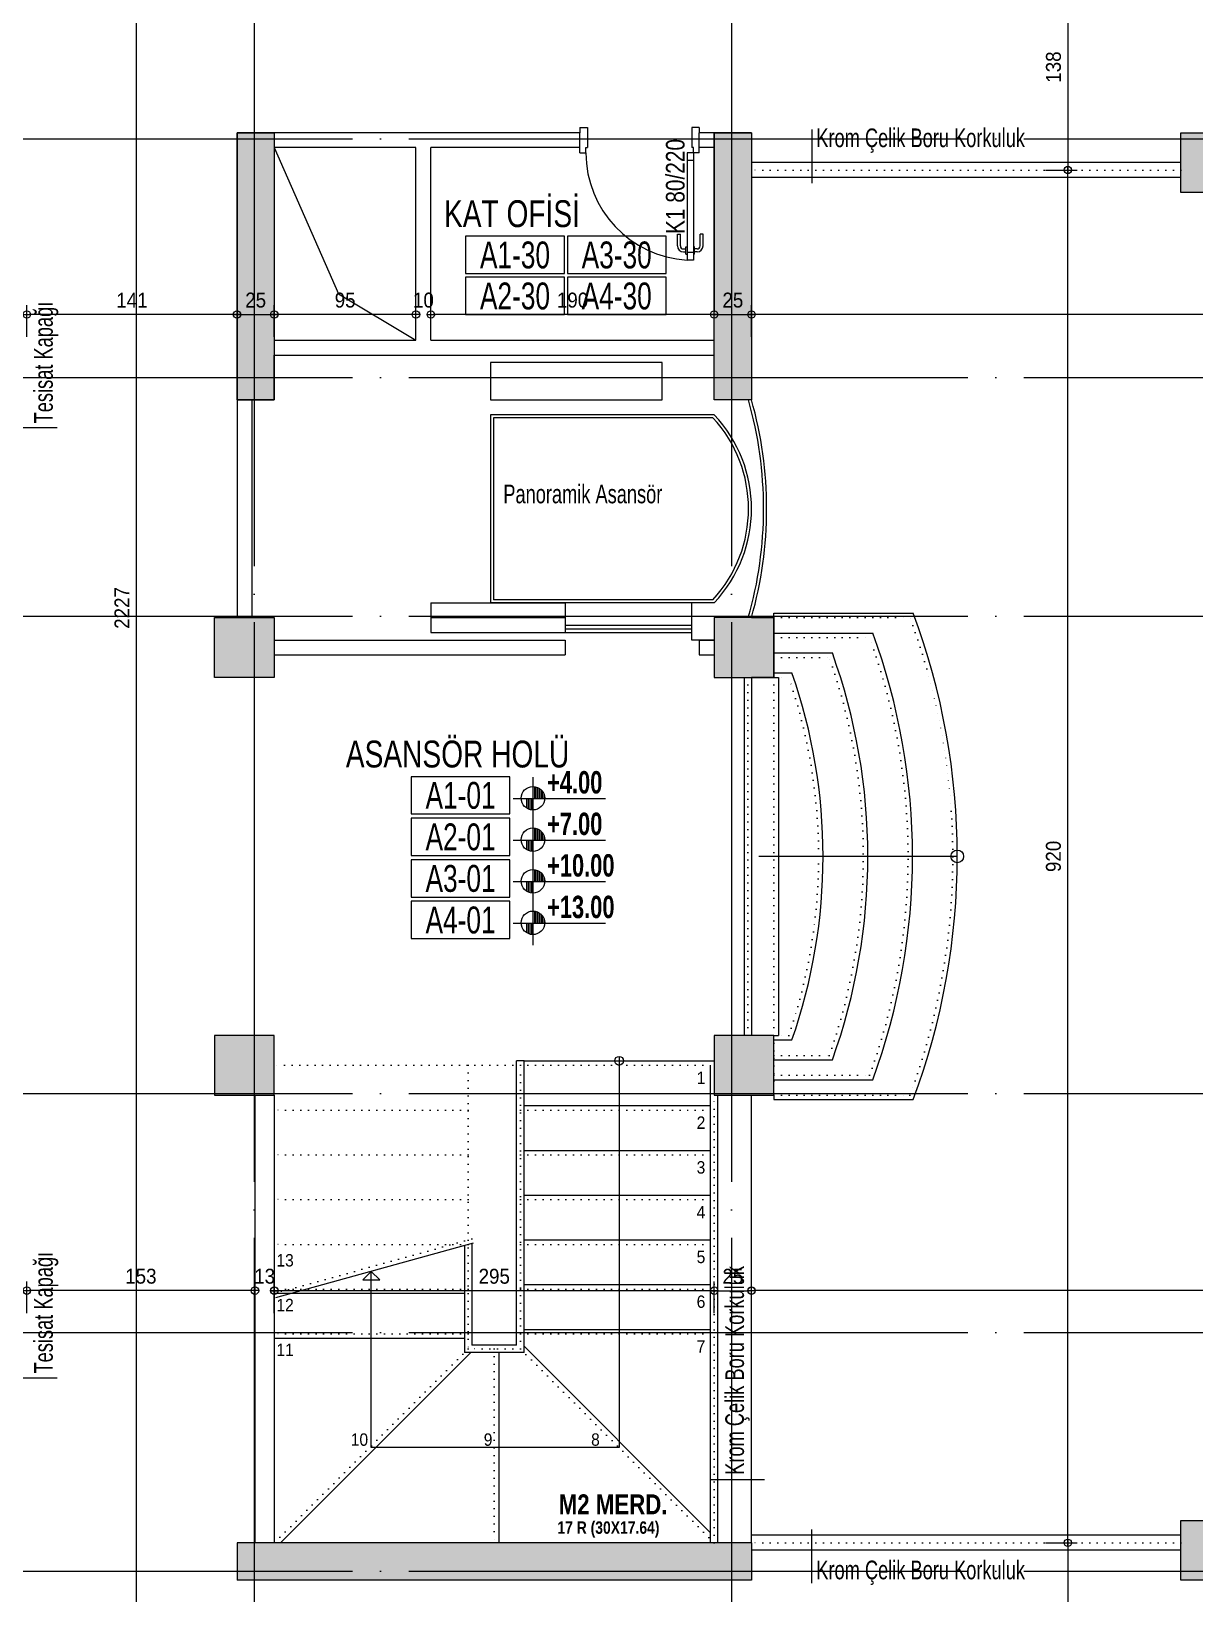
# Model space of a CAD drawing. Extents: x 460786 to 545292, y 30998 to 41694.
# Drawn here: x 469941 to 470721, y 39032 to 40080 of the extents above; entities that cross this region are included whole.
import ezdxf
from ezdxf.enums import TextEntityAlignment as Align

# ---------------------------------------------------------------- set-up
doc = ezdxf.new("R2010")
doc.units = 0
doc.header["$LTSCALE"] = 50
doc.header["$MEASUREMENT"] = 0
doc.header["$PDMODE"] = 35
doc.linetypes.add('DASHDOT', pattern=[5.5, 5, -0.25, 0, -0.25])
doc.linetypes.add('DASHED', pattern=[0.1, 0, -0.1])
doc.layers.get('0').update_dxf_attribs({"linetype": 'CONTINUOUS'})
doc.layers.get('Defpoints').update_dxf_attribs({"linetype": 'CONTINUOUS'})
for name, color, linetype in [('A-Aks Dikey', 12, 'DASHDOT'), ('A-Aks Yatay', 12, 'DASHDOT'), ('A-Betonarme', 6, 'CONTINUOUS'), ('A-Cam', 160, 'CONTINUOUS'), ('A-Dash', 9, 'DASHED'), ('A-Duvar', 7, 'CONTINUOUS'), ('A-Gör 2', 40, 'CONTINUOUS'), ('A-Gör 3', 25, 'CONTINUOUS'), ('A-Gör 4', 75, 'CONTINUOUS'), ('A-Kapı', 2, 'CONTINUOUS'), ('A-Kot', 3, 'CONTINUOUS'), ('A-mahal adi', 1, 'CONTINUOUS'), ('A-mahal no', 4, 'CONTINUOUS'), ('A-Merdiven', 11, 'CONTINUOUS'), ('A-Olcu  IC Yatay', 8, 'CONTINUOUS'), ('A-Olcu Ic Dikey', 8, 'CONTINUOUS'), ('A-Poz-Kapı', 4, 'CONTINUOUS'), ('A-Tarama 1', 9, 'CONTINUOUS'), ('A-Yazı 2', 205, 'CONTINUOUS'), ('A-Yazı Merdiven', 4, 'CONTINUOUS')]:
    doc.layers.add(name, color=color, linetype=linetype)
doc.styles.add('arial black', font='ariblk.ttf', dxfattribs={"width": 0.9, "height": 20})
doc.styles.add('blkan', font='arial.ttf', dxfattribs={"width": 0.9, "height": 12.5})
doc.styles.get("Standard").update_dxf_attribs({"font": 'arial.ttf', "width": 0.9})
doc.styles.add('YAZI', font='arialbd.ttf', dxfattribs={"width": 0.9, "height": 150})
doc.dimstyles.new('EXIT', dxfattribs={"dimscale": 50, "dimtxt": 0.23, "dimasz": 0.03, "dimexe": 0.125, "dimexo": 0.5, "dimgap": 0.09, "dimtad": 1, "dimzin": 1, "dimdsep": 46, "dimtxsty": 'Standard', "dimblk": 'TICK', "dimcen": 0.2, "dimadec": 0, "dimazin": 0, "dimtfac": 1, "dimtix": 1, "dimtofl": 0, "dimtmove": 2, "dimatfit": 3, "dimldrblk": 'TICK', "dimfxl": 1, "dimtolj": 1, "dimtzin": 1, "dimarcsym": 0})

# ---------------------------------------------------------------- blocks, each defined once
blk = doc.blocks.new('kapı L 80p 10')
at = {"ltscale": 20}
for p, q in [((4, 75.4), (8.2, 75.4)), ((4, 3.5), (4, 75.4)), ((8.2, 3.5), (8.2, 75.4)), ((-2.5, 65.9), (-2.5, 57.9)), ((-0.5, 65.9), (-0.5, 57.9)), ((1.5, 69.9), (3.2, 69.9)), ((1.5, 67.9), (3.2, 67.9)), ((3.2, 71.4), (4, 71.4)), ((3.2, 71.4), (3.2, 66.4)), ((3.2, 66.4), (4, 66.4)), ((3.2, 66.4), (4, 66.4)), ((4, 70.2), (8.2, 70.2)), ((9, 71.4), (8.2, 71.4)), ((9, 66.4), (8.2, 66.4)), ((9, 71.4), (9, 66.4)), ((10.7, 69.9), (9, 69.9)), ((10.7, 67.9), (9, 67.9)), ((12.7, 65.9), (12.7, 57.9)), ((14.7, 65.9), (14.7, 57.9)), ((-2.5, 57.9), (-0.5, 57.9)), ((14.7, 57.9), (12.7, 57.9)), ((0, 3.5), (4, 3.5)), ((0, 3.5), (0, 0)), ((4, 8.7), (8.2, 8.7)), ((4, 3.5), (8.2, 3.5)), ((4, 3.5), (4, 0)), ((80, 3.5), (76, 3.5)), ((76, 3.5), (76, 0)), ((80, 3.5), (80, 0)), ((0, -13.5), (0, -10)), ((4, 0), (5, 0)), ((5, -13.5), (5, 0)), ((75, -13.5), (75, 0)), ((76, 0), (75, 0)), ((80, -13.5), (80, -10)), ((0, -13.5), (5, -13.5)), ((80, -13.5), (75, -13.5))]:
    blk.add_line(p, q, dxfattribs=at)
blk.add_arc((4, 3.5), 72, 360, 86.6558)
for centre, radius, start, end in [((1.5, 65.9), 4, 90, 180), ((1.5, 65.9), 2, 90, 180), ((10.7, 65.9), 4, 0, 90), ((10.7, 65.9), 2, 0, 90)]:
    blk.add_arc(centre, radius, start, end, dxfattribs=at)
at = {"layer": 'A-Poz-Kapı', "width": 0.8}
blk.add_attdef('POZNO', (30.2, -10), '', height=12.5, rotation=90, dxfattribs=at)
blk = doc.blocks.new('mahal adı')
at = {"layer": 'A-mahal no'}
blk.add_lwpolyline([(-75.6, -73.4), (89.9, -73.4), (89.9, -10.9), (-75.6, -10.9)], close=True, dxfattribs=at)
at = {"layer": 'A-mahal adi', "width": 0.75}
for p in [(2.1, 88.8), (2.1, 27)]:
    blk.add_attdef('MAHALADI', text='', height=45, dxfattribs=at).set_placement(p, align=Align.MIDDLE_CENTER)
at = {"layer": 'A-mahal no', "width": 0.7}
blk.add_attdef('MAHALNO', text='', height=45, dxfattribs=at).set_placement((7.1, -42.1), align=Align.MIDDLE_CENTER)
blk = doc.blocks.new('kot-p200')
for p, q in [((11, 26), (11, -46.7)), ((13.6, 10.3), (13.6, -10.4)), ((16.2, 9.8), (16.2, -10.4)), ((18.9, 8.9), (18.9, -10.4)), ((21.5, 7.5), (21.5, -10.4)), ((24.1, 5.6), (24.1, -10.4)), ((26.7, 2.8), (26.7, -10.4)), ((132.5, -10.4), (-21.8, -10.4)), ((0.5, -10.4), (0.5, -25.8)), ((3.1, -10.4), (3.1, -27.2)), ((5.7, -10.4), (5.7, -28.1)), ((8.4, -10.4), (8.4, -28.7)), ((29.4, -1.8), (29.4, -10.4))]:
    blk.add_line(p, q)
blk.add_circle((11.1, -9.2), 19.7)
at = {"style": 'YAZI', "width": 0.7}
blk.add_attdef('KABAKOT', (34.7, -1.3), '', height=37.5, dxfattribs=at)
blk = doc.blocks.new('TICK', base_point=(53.7, 38.06))
blk.add_line((55.37, 38.06), (52.04, 38.06))
blk.add_circle((53.7, 38.06), 1.67)
blk = doc.blocks.new('*D755')
at = {"layer": 'A-Olcu Ic Dikey', "color": 0, "lineweight": -2, "transparency": 16777216}
for p, q in [((469995.9, 40806.5), (470017.2, 40806.5)), ((470010.9, 40805), (470010.9, 38581)), ((469995.9, 38579.5), (470017.2, 38579.5))]:
    blk.add_line(p, q, dxfattribs=at)
at = {"layer": 'Defpoints', "color": 0, "transparency": 16777216}
for p in [(469970.9, 40806.5), (469970.9, 38579.5), (470010.9, 38579.5)]:
    blk.add_point(p, dxfattribs=at)
at = {"layer": 'A-Olcu Ic Dikey', "color": 0, "lineweight": -2, "transparency": 16777216, "xscale": 1.5, "yscale": 1.5, "zscale": 1.5}
for p, rotation in [((470010.9, 40806.5), 90), ((470010.9, 38579.5), 270)]:
    blk.add_blockref('TICK', p, dxfattribs=dict(at, rotation=rotation))
at = {"layer": 'A-Olcu Ic Dikey', "color": 0, "transparency": 16777216, "insert": (470001.4, 39693), "char_height": 10, "attachment_point": 5, "rotation": 90}
blk.add_mtext('\\A1;2227', dxfattribs=at)
blk = doc.blocks.new('*D764')
at = {"layer": 'A-Olcu Ic Dikey', "color": 0, "lineweight": -2, "transparency": 16777216}
for p, q in [((470620.7, 39066.5), (470641.9, 39066.5)), ((470635.7, 39065), (470635.7, 38930)), ((470620.7, 38928.5), (470641.9, 38928.5))]:
    blk.add_line(p, q, dxfattribs=at)
at = {"layer": 'Defpoints', "color": 0, "transparency": 16777216}
for p in [(470595.7, 39066.5), (470595.7, 38928.5), (470635.7, 38928.5)]:
    blk.add_point(p, dxfattribs=at)
at = {"layer": 'A-Olcu Ic Dikey', "color": 0, "lineweight": -2, "transparency": 16777216, "xscale": 1.5, "yscale": 1.5, "zscale": 1.5}
for p, rotation in [((470635.7, 39066.5), 90), ((470635.7, 38928.5), 270)]:
    blk.add_blockref('TICK', p, dxfattribs=dict(at, rotation=rotation))
at = {"layer": 'A-Olcu Ic Dikey', "color": 0, "transparency": 16777216, "insert": (470626.1, 38997.5), "char_height": 10, "attachment_point": 5, "rotation": 90}
blk.add_mtext('\\A1;138', dxfattribs=at)
blk = doc.blocks.new('*D765')
at = {"layer": 'A-Olcu Ic Dikey', "color": 0, "lineweight": -2, "transparency": 16777216}
for p, q in [((470620.67395, 39986.50245), (470641.92395, 39986.50245)), ((470635.67395, 39068.00245), (470635.67395, 39985.00245)), ((470620.67395, 39066.50245), (470641.92395, 39066.50245))]:
    blk.add_line(p, q, dxfattribs=at)
at = {"layer": 'Defpoints', "color": 0, "transparency": 16777216}
for p in [(470595.67395, 39986.50245), (470635.67395, 39986.50245), (470595.67395, 39066.50245)]:
    blk.add_point(p, dxfattribs=at)
at = {"layer": 'A-Olcu Ic Dikey', "color": 0, "lineweight": -2, "transparency": 16777216, "xscale": 1.5, "yscale": 1.5, "zscale": 1.5}
for p, rotation in [((470635.67395, 39986.50245), 90), ((470635.67395, 39066.50245), 270)]:
    blk.add_blockref('TICK', p, dxfattribs=dict(at, rotation=rotation))
at = {"layer": 'A-Olcu Ic Dikey', "color": 0, "transparency": 16777216, "insert": (470626.06822, 39526.50245), "char_height": 10, "attachment_point": 5, "rotation": 90}
blk.add_mtext('\\A1;920', dxfattribs=at)
blk = doc.blocks.new('*D766')
at = {"layer": 'A-Olcu Ic Dikey', "color": 0, "lineweight": -2, "transparency": 16777216}
for p, q in [((470620.7, 40124.5), (470641.9, 40124.5)), ((470635.7, 40123), (470635.7, 39988)), ((470620.7, 39986.5), (470641.9, 39986.5))]:
    blk.add_line(p, q, dxfattribs=at)
at = {"layer": 'Defpoints', "color": 0, "transparency": 16777216}
for p in [(470595.7, 40124.5), (470595.7, 39986.5), (470635.7, 39986.5)]:
    blk.add_point(p, dxfattribs=at)
at = {"layer": 'A-Olcu Ic Dikey', "color": 0, "lineweight": -2, "transparency": 16777216, "xscale": 1.5, "yscale": 1.5, "zscale": 1.5}
for p, rotation in [((470635.7, 40124.5), 90), ((470635.7, 39986.5), 270)]:
    blk.add_blockref('TICK', p, dxfattribs=dict(at, rotation=rotation))
at = {"layer": 'A-Olcu Ic Dikey', "color": 0, "transparency": 16777216, "insert": (470626.1, 40055.5), "char_height": 10, "attachment_point": 5, "rotation": 90}
blk.add_mtext('\\A1;138', dxfattribs=at)
blk = doc.blocks.new('*D799')
at = {"layer": 'A-Olcu  IC Yatay', "color": 0, "lineweight": -2, "transparency": 16777216}
for p, q in [((470423.6, 39220.5), (470423.6, 39241.7)), ((471358.6, 39220.5), (471358.6, 39241.7)), ((471357.1, 39235.5), (470425.1, 39235.5))]:
    blk.add_line(p, q, dxfattribs=at)
at = {"layer": 'Defpoints', "color": 0, "transparency": 16777216}
for p in [(470423.6, 39235.5), (470423.6, 39195.5), (471358.6, 39195.5)]:
    blk.add_point(p, dxfattribs=at)
at = {"layer": 'A-Olcu  IC Yatay', "color": 0, "lineweight": -2, "transparency": 16777216, "xscale": 1.5, "yscale": 1.5, "zscale": 1.5}
for p, rotation in [((470423.6, 39235.5), 180.0000000000335), ((471358.6, 39235.5), 3.341327214911871e-11)]:
    blk.add_blockref('TICK', p, dxfattribs=dict(at, rotation=rotation))
at = {"layer": 'A-Olcu  IC Yatay', "color": 0, "transparency": 16777216, "insert": (470891.1, 39245.1), "char_height": 10, "attachment_point": 5}
blk.add_mtext('\\A1;935', dxfattribs=at)
blk = doc.blocks.new('*D801')
at = {"layer": 'A-Olcu  IC Yatay', "color": 0, "lineweight": -2, "transparency": 16777216}
for p, q in [((470398.5746, 39220.4521), (470398.5746, 39241.7021)), ((470423.5746, 39220.4521), (470423.5746, 39241.7021)), ((470400.0746, 39235.4521), (470422.0746, 39235.4521))]:
    blk.add_line(p, q, dxfattribs=at)
at = {"layer": 'Defpoints', "color": 0, "transparency": 16777216}
for p in [(470423.5746, 39235.4521), (470398.5746, 39195.4521), (470423.5746, 39195.4521)]:
    blk.add_point(p, dxfattribs=at)
at = {"layer": 'A-Olcu  IC Yatay', "color": 0, "lineweight": -2, "transparency": 16777216, "xscale": 1.5, "yscale": 1.5, "zscale": 1.5, "rotation": 180}
blk.add_blockref('TICK', (470398.5746, 39235.4521), dxfattribs=at)
at = {"layer": 'A-Olcu  IC Yatay', "color": 0, "lineweight": -2, "transparency": 16777216, "xscale": 1.5, "yscale": 1.5, "zscale": 1.5}
blk.add_blockref('TICK', (470423.5746, 39235.4521), dxfattribs=at)
at = {"layer": 'A-Olcu  IC Yatay', "color": 0, "transparency": 16777216, "insert": (470411.0746, 39245.05783), "char_height": 10, "attachment_point": 5}
blk.add_mtext('\\A1;25', dxfattribs=at)
blk = doc.blocks.new('*D802')
at = {"layer": 'A-Olcu  IC Yatay', "color": 0, "lineweight": -2, "transparency": 16777216}
for p, q in [((470103.5746, 39220.4521), (470103.5746, 39241.7021)), ((470398.5746, 39220.4521), (470398.5746, 39241.7021)), ((470397.0746, 39235.4521), (470105.0746, 39235.4521))]:
    blk.add_line(p, q, dxfattribs=at)
at = {"layer": 'Defpoints', "color": 0, "transparency": 16777216}
for p in [(470103.5746, 39235.4521), (470103.5746, 39195.4521), (470398.5746, 39195.4521)]:
    blk.add_point(p, dxfattribs=at)
at = {"layer": 'A-Olcu  IC Yatay', "color": 0, "lineweight": -2, "transparency": 16777216, "xscale": 1.5, "yscale": 1.5, "zscale": 1.5}
for p, rotation in [((470103.5746, 39235.4521), 180.0000000000523), ((470398.5746, 39235.4521), 5.227818178354937e-11)]:
    blk.add_blockref('TICK', p, dxfattribs=dict(at, rotation=rotation))
at = {"layer": 'A-Olcu  IC Yatay', "color": 0, "transparency": 16777216, "insert": (470251.0746, 39245.05783), "char_height": 10, "attachment_point": 5}
blk.add_mtext('\\A1;295', dxfattribs=at)
blk = doc.blocks.new('*D803')
at = {"layer": 'A-Olcu  IC Yatay', "color": 0, "lineweight": -2, "transparency": 16777216}
for p, q in [((470090.6, 39220.5), (470090.6, 39241.7)), ((470103.6, 39220.5), (470103.6, 39241.7)), ((470089.1, 39235.5), (470087.6, 39235.5)), ((470105.1, 39235.5), (470106.6, 39235.5))]:
    blk.add_line(p, q, dxfattribs=at)
at = {"layer": 'Defpoints', "color": 0, "transparency": 16777216}
for p in [(470103.6, 39235.5), (470090.6, 39195.5), (470103.6, 39195.5)]:
    blk.add_point(p, dxfattribs=at)
at = {"layer": 'A-Olcu  IC Yatay', "color": 0, "lineweight": -2, "transparency": 16777216, "xscale": 1.5, "yscale": 1.5, "zscale": 1.5}
blk.add_blockref('TICK', (470090.6, 39235.5), dxfattribs=at)
at = {"layer": 'A-Olcu  IC Yatay', "color": 0, "lineweight": -2, "transparency": 16777216, "xscale": 1.5, "yscale": 1.5, "zscale": 1.5, "rotation": 180}
blk.add_blockref('TICK', (470103.6, 39235.5), dxfattribs=at)
at = {"layer": 'A-Olcu  IC Yatay', "color": 0, "transparency": 16777216, "insert": (470097.1, 39245.1), "char_height": 10, "attachment_point": 5}
blk.add_mtext('\\A1;13', dxfattribs=at)
blk = doc.blocks.new('*D773')
at = {"layer": 'A-Olcu  IC Yatay', "color": 0, "lineweight": -2, "transparency": 16777216}
for p, q in [((469937.6, 39220.5), (469937.6, 39241.7)), ((470090.6, 39220.5), (470090.6, 39241.7)), ((470089.1, 39235.5), (469939.1, 39235.5))]:
    blk.add_line(p, q, dxfattribs=at)
at = {"layer": 'Defpoints', "color": 0, "transparency": 16777216}
for p in [(469937.6, 39235.5), (469937.6, 39195.5), (470090.6, 39195.5)]:
    blk.add_point(p, dxfattribs=at)
at = {"layer": 'A-Olcu  IC Yatay', "color": 0, "lineweight": -2, "transparency": 16777216, "xscale": 1.5, "yscale": 1.5, "zscale": 1.5}
for p, rotation in [((469937.6, 39235.5), 180.0000000000327), ((470090.6, 39235.5), 3.269384762916161e-11)]:
    blk.add_blockref('TICK', p, dxfattribs=dict(at, rotation=rotation))
at = {"layer": 'A-Olcu  IC Yatay', "color": 0, "transparency": 16777216, "insert": (470014.1, 39245.1), "char_height": 10, "attachment_point": 5}
blk.add_mtext('\\A1;153', dxfattribs=at)
blk = doc.blocks.new('*D783')
at = {"layer": 'A-Olcu  IC Yatay', "color": 0, "lineweight": -2, "transparency": 16777216}
for p, q in [((470423.6, 39874.7), (470423.6, 39895.9)), ((471357.1, 39889.7), (470425.1, 39889.7)), ((471358.6, 39874.7), (471358.6, 39895.9))]:
    blk.add_line(p, q, dxfattribs=at)
at = {"layer": 'Defpoints', "color": 0, "transparency": 16777216}
for p in [(470423.6, 39889.7), (470423.6, 39849.7), (471358.6, 39849.7)]:
    blk.add_point(p, dxfattribs=at)
at = {"layer": 'A-Olcu  IC Yatay', "color": 0, "lineweight": -2, "transparency": 16777216, "xscale": 1.5, "yscale": 1.5, "zscale": 1.5}
for p, rotation in [((470423.6, 39889.7), 180.0000000000335), ((471358.6, 39889.7), 3.341327214911871e-11)]:
    blk.add_blockref('TICK', p, dxfattribs=dict(at, rotation=rotation))
at = {"layer": 'A-Olcu  IC Yatay', "color": 0, "transparency": 16777216, "insert": (470891.1, 39899.3), "char_height": 10, "attachment_point": 5}
blk.add_mtext('\\A1;935', dxfattribs=at)
blk = doc.blocks.new('*D785')
at = {"layer": 'A-Olcu  IC Yatay', "color": 0, "lineweight": -2, "transparency": 16777216}
for p, q in [((470398.5746, 39874.66205), (470398.5746, 39895.91205)), ((470400.0746, 39889.66205), (470422.0746, 39889.66205)), ((470423.5746, 39874.66205), (470423.5746, 39895.91205))]:
    blk.add_line(p, q, dxfattribs=at)
at = {"layer": 'Defpoints', "color": 0, "transparency": 16777216}
for p in [(470423.5746, 39889.66205), (470398.5746, 39849.66205), (470423.5746, 39849.66205)]:
    blk.add_point(p, dxfattribs=at)
at = {"layer": 'A-Olcu  IC Yatay', "color": 0, "lineweight": -2, "transparency": 16777216, "xscale": 1.5, "yscale": 1.5, "zscale": 1.5, "rotation": 180}
blk.add_blockref('TICK', (470398.5746, 39889.66205), dxfattribs=at)
at = {"layer": 'A-Olcu  IC Yatay', "color": 0, "lineweight": -2, "transparency": 16777216, "xscale": 1.5, "yscale": 1.5, "zscale": 1.5}
blk.add_blockref('TICK', (470423.5746, 39889.66205), dxfattribs=at)
at = {"layer": 'A-Olcu  IC Yatay', "color": 0, "transparency": 16777216, "insert": (470411.0746, 39899.26778), "char_height": 10, "attachment_point": 5}
blk.add_mtext('\\A1;25', dxfattribs=at)
blk = doc.blocks.new('*D786')
at = {"layer": 'A-Olcu  IC Yatay', "color": 0, "lineweight": -2, "transparency": 16777216}
for p, q in [((470103.5746, 39874.66205), (470103.5746, 39895.91205)), ((470197.0746, 39889.66205), (470105.0746, 39889.66205)), ((470198.5746, 39874.66205), (470198.5746, 39895.91205))]:
    blk.add_line(p, q, dxfattribs=at)
at = {"layer": 'Defpoints', "color": 0, "transparency": 16777216}
for p in [(470103.5746, 39889.66205), (470103.5746, 39849.66205), (470198.5746, 39849.66205)]:
    blk.add_point(p, dxfattribs=at)
at = {"layer": 'A-Olcu  IC Yatay', "color": 0, "lineweight": -2, "transparency": 16777216, "xscale": 1.5, "yscale": 1.5, "zscale": 1.5}
for p, rotation in [((470103.5746, 39889.66205), 180.0000000000527), ((470198.5746, 39889.66205), 5.259792601464142e-11)]:
    blk.add_blockref('TICK', p, dxfattribs=dict(at, rotation=rotation))
at = {"layer": 'A-Olcu  IC Yatay', "color": 0, "transparency": 16777216, "insert": (470151.0746, 39899.26778), "char_height": 10, "attachment_point": 5}
blk.add_mtext('\\A1;95', dxfattribs=at)
blk = doc.blocks.new('*D787')
at = {"layer": 'A-Olcu  IC Yatay', "color": 0, "lineweight": -2, "transparency": 16777216}
for p, q in [((470078.5746, 39874.66205), (470078.5746, 39895.91205)), ((470080.0746, 39889.66205), (470102.0746, 39889.66205)), ((470103.5746, 39874.66205), (470103.5746, 39895.91205))]:
    blk.add_line(p, q, dxfattribs=at)
at = {"layer": 'Defpoints', "color": 0, "transparency": 16777216}
for p in [(470103.5746, 39889.66205), (470078.5746, 39849.66205), (470103.5746, 39849.66205)]:
    blk.add_point(p, dxfattribs=at)
at = {"layer": 'A-Olcu  IC Yatay', "color": 0, "lineweight": -2, "transparency": 16777216, "xscale": 1.5, "yscale": 1.5, "zscale": 1.5, "rotation": 180}
blk.add_blockref('TICK', (470078.5746, 39889.66205), dxfattribs=at)
at = {"layer": 'A-Olcu  IC Yatay', "color": 0, "lineweight": -2, "transparency": 16777216, "xscale": 1.5, "yscale": 1.5, "zscale": 1.5}
blk.add_blockref('TICK', (470103.5746, 39889.66205), dxfattribs=at)
at = {"layer": 'A-Olcu  IC Yatay', "color": 0, "transparency": 16777216, "insert": (470091.0746, 39899.26778), "char_height": 10, "attachment_point": 5}
blk.add_mtext('\\A1;25', dxfattribs=at)
blk = doc.blocks.new('*D788')
at = {"layer": 'A-Olcu  IC Yatay', "color": 0, "lineweight": -2, "transparency": 16777216}
for p, q in [((469937.6, 39874.7), (469937.6, 39895.9)), ((470077.1, 39889.7), (469939.1, 39889.7)), ((470078.6, 39874.7), (470078.6, 39895.9))]:
    blk.add_line(p, q, dxfattribs=at)
at = {"layer": 'Defpoints', "color": 0, "transparency": 16777216}
for p in [(469937.6, 39889.7), (469937.6, 39849.7), (470078.6, 39849.7)]:
    blk.add_point(p, dxfattribs=at)
at = {"layer": 'A-Olcu  IC Yatay', "color": 0, "lineweight": -2, "transparency": 16777216, "xscale": 1.5, "yscale": 1.5, "zscale": 1.5}
for p, rotation in [((469937.6, 39889.7), 180.0000000000354), ((470078.6, 39889.7), 3.5491609651217e-11)]:
    blk.add_blockref('TICK', p, dxfattribs=dict(at, rotation=rotation))
at = {"layer": 'A-Olcu  IC Yatay', "color": 0, "transparency": 16777216, "insert": (470008.1, 39899.2), "char_height": 10, "attachment_point": 5}
blk.add_mtext('\\A1;141', dxfattribs=at)
blk = doc.blocks.new('*D780')
at = {"layer": 'A-Olcu  IC Yatay', "color": 0, "lineweight": -2, "transparency": 16777216}
for p, q in [((470197.0746, 39889.66205), (470195.5746, 39889.66205)), ((470198.5746, 39874.66205), (470198.5746, 39895.91205)), ((470208.5746, 39874.66205), (470208.5746, 39895.91205)), ((470210.0746, 39889.66205), (470211.5746, 39889.66205))]:
    blk.add_line(p, q, dxfattribs=at)
at = {"layer": 'Defpoints', "color": 0, "transparency": 16777216}
for p in [(470208.5746, 39889.66205), (470198.5746, 39849.66205), (470208.5746, 39849.66205)]:
    blk.add_point(p, dxfattribs=at)
at = {"layer": 'A-Olcu  IC Yatay', "color": 0, "lineweight": -2, "transparency": 16777216, "xscale": 1.5, "yscale": 1.5, "zscale": 1.5}
blk.add_blockref('TICK', (470198.5746, 39889.66205), dxfattribs=at)
at = {"layer": 'A-Olcu  IC Yatay', "color": 0, "lineweight": -2, "transparency": 16777216, "xscale": 1.5, "yscale": 1.5, "zscale": 1.5, "rotation": 180}
blk.add_blockref('TICK', (470208.5746, 39889.66205), dxfattribs=at)
at = {"layer": 'A-Olcu  IC Yatay', "color": 0, "transparency": 16777216, "insert": (470203.5746, 39899.26778), "char_height": 10, "attachment_point": 5}
blk.add_mtext('\\A1;10', dxfattribs=at)
blk = doc.blocks.new('*D781')
at = {"layer": 'A-Olcu  IC Yatay', "color": 0, "lineweight": -2, "transparency": 16777216}
for p, q in [((470208.5746, 39874.66205), (470208.5746, 39895.91205)), ((470397.0746, 39889.66205), (470210.0746, 39889.66205)), ((470398.5746, 39874.66205), (470398.5746, 39895.91205))]:
    blk.add_line(p, q, dxfattribs=at)
at = {"layer": 'Defpoints', "color": 0, "transparency": 16777216}
for p in [(470208.5746, 39889.66205), (470208.5746, 39849.66205), (470398.5746, 39849.66205)]:
    blk.add_point(p, dxfattribs=at)
at = {"layer": 'A-Olcu  IC Yatay', "color": 0, "lineweight": -2, "transparency": 16777216, "xscale": 1.5, "yscale": 1.5, "zscale": 1.5}
for p, rotation in [((470208.5746, 39889.66205), 180.0000000000417), ((470398.5746, 39889.66205), 4.164668609973888e-11)]:
    blk.add_blockref('TICK', p, dxfattribs=dict(at, rotation=rotation))
at = {"layer": 'A-Olcu  IC Yatay', "color": 0, "transparency": 16777216, "insert": (470303.5746, 39899.26778), "char_height": 10, "attachment_point": 5}
blk.add_mtext('\\A1;190', dxfattribs=at)

msp = doc.modelspace()

# ---------------------------------------------------------------- hatches: boundary and pattern name
at = {"layer": 'A-Tarama 1'}
h = msp.add_hatch(dxfattribs=at)
h.set_pattern_fill('ANSI33', color=256, scale=30, angle=180, style=0)
h.set_pattern_definition([(225, (3956.983, -2e-09), (5.30330086, -5.30330086), []), (225, (3951.68, -2e-09), (5.30330086, -5.30330086), [3.75, -1.875])])
h.paths.add_polyline_path([(469255.57, 40179.5), (469180.57, 40179.5), (469180.57, 40154.5), (469255.57, 40154.5)])
h.paths.add_polyline_path([(469205.57, 40474.5), (469330.57, 40474.5), (469330.57, 40499.5), (469180.57, 40499.5), (469180.57, 40392.5), (469205.57, 40392.5)])
h.paths.add_polyline_path([(469690.57, 40499.5), (469593.57, 40499.5), (469593.57, 40474.5), (469690.57, 40474.5)])
h.paths.add_polyline_path([(469945.57, 40499.5), (469920.57, 40499.5), (469920.57, 40371.5), (469945.57, 40371.5)])
h.paths.add_polyline_path([(469690.57, 39860), (469593.57, 39860), (469593.57, 39835), (469690.57, 39835)])
h.paths.add_polyline_path([(469330.57, 39860), (469230.57, 39860), (469230.57, 39835), (469330.57, 39835)])
h.paths.add_polyline_path([(469330.57, 39220), (469230.57, 39220), (469230.57, 39195), (469330.57, 39195)])
h.paths.add_polyline_path([(469690.57, 39220), (469593.57, 39220), (469593.57, 39195), (469690.57, 39195)])
h.paths.add_polyline_path([(469255.57, 38899.5), (469180.57, 38899.5), (469180.57, 38874.5), (469205.57, 38874.5), (469255.57, 38874.5)])
h.paths.add_polyline_path([(469330.57, 38579.5), (469205.57, 38579.5), (469205.57, 38654.5), (469180.57, 38654.5), (469180.57, 38554.5), (469330.57, 38554.5)])
h.paths.add_polyline_path([(469783.57, 38579.5), (469593.57, 38579.5), (469593.57, 38554.5), (469783.57, 38554.5)])
h.paths.add_polyline_path([(470103.57, 38099.5), (469758.57, 38099.5), (469758.57, 38074.5), (470103.57, 38074.5)])
h.paths.add_polyline_path([(469783.57, 38322.5), (469758.57, 38322.5), (469758.57, 38222.5), (469783.57, 38222.5)])
h.paths.add_polyline_path([(470185.57, 38247.5), (470103.57, 38247.5), (470103.57, 38322.5), (470078.57, 38322.5), (470078.57, 38222.5), (470185.57, 38222.5)])
h.paths.add_polyline_path([(470103.57, 38682.5), (470078.57, 38682.5), (470078.57, 38554.5), (470103.57, 38554.5)])
h.paths.add_polyline_path([(470430.57, 38114.5), (470390.57, 38114.5), (470390.57, 38074.5), (470430.57, 38074.5)])
h.paths.add_polyline_path([(470750.57, 38114.5), (470710.57, 38114.5), (470710.57, 38074.5), (470750.57, 38074.5)])
h.paths.add_polyline_path([(470742.57, 38322.5), (470717.57, 38322.5), (470717.57, 38222.5), (470742.57, 38222.5)])
h.paths.add_polyline_path([(470742.57, 38682.5), (470717.57, 38682.5), (470717.57, 38554.5), (470742.57, 38554.5)])
h.paths.add_polyline_path([(471383.57, 38682.5), (471358.57, 38682.5), (471358.57, 38554.5), (471383.57, 38554.5)])
h.paths.add_polyline_path([(471383.57, 38322.5), (471358.57, 38322.5), (471358.57, 38222.5), (471383.57, 38222.5)])
h.paths.add_polyline_path([(471383.57, 38114.5), (471350.57, 38114.5), (471350.57, 38074.5), (471383.57, 38074.5)])
h.paths.add_polyline_path([(471070.57, 38114.5), (471030.57, 38114.5), (471030.57, 38074.5), (471070.57, 38074.5)])
h.paths.add_polyline_path([(471426.57, 38746.5), (471393.57, 38746.5), (471393.57, 38706.5), (471426.57, 38706.5)])
h.paths.add_polyline_path([(471426.57, 39066.5), (471393.57, 39066.5), (471393.57, 39026.5), (471426.57, 39026.5)])
h.paths.add_polyline_path([(471383.57, 39066.5), (471358.57, 39066.5), (471193.57, 39066.5), (471193.57, 39041.5), (471343.57, 39041.5), (471343.57, 39026.5), (471383.57, 39026.5)])
h.paths.add_polyline_path([(470423.57, 39066.5), (470078.57, 39066.5), (470078.57, 39041.5), (470423.57, 39041.5)])
h.paths.add_polyline_path([(470751.57, 39081.5), (470711.57, 39081.5), (470711.57, 39041.5), (470751.57, 39041.5)])
h.paths.add_polyline_path([(470438.57, 39406.5), (470398.57, 39406.5), (470398.57, 39366.5), (470438.57, 39366.5)])
h.paths.add_polyline_path([(470103.57, 39406.5), (470063.57, 39406.5), (470063.57, 39366.5), (470103.57, 39366.5)])
h.paths.add_polyline_path([(470103.57, 39686.5), (470063.57, 39686.5), (470063.57, 39646.5), (470103.57, 39646.5)])
h.paths.add_polyline_path([(470103.57, 39862.5), (470103.57, 40011.5), (470078.57, 40011.5), (470078.57, 39832.5), (470103.57, 39832.5)])
h.paths.add_polyline_path([(470423.57, 40011.5), (470398.57, 40011.5), (470398.57, 39832.5), (470423.57, 39832.5)])
h.paths.add_polyline_path([(470438.57, 39686.5), (470398.57, 39686.5), (470398.57, 39646.5), (470438.57, 39646.5)])
h.paths.add_polyline_path([(470751.57, 40011.5), (470711.57, 40011.5), (470711.57, 39971.5), (470751.57, 39971.5)])
h.paths.add_polyline_path([(471383.57, 40026.5), (471343.57, 40026.5), (471343.57, 40011.5), (471193.57, 40011.5), (471193.57, 39986.5), (471383.57, 39986.5)])
h.paths.add_polyline_path([(471426.57, 40026.5), (471393.57, 40026.5), (471393.57, 39986.5), (471426.57, 39986.5)])
h.paths.add_polyline_path([(471383.57, 40507.5), (471358.57, 40507.5), (471358.57, 40371.5), (471383.57, 40371.5)])
h.paths.add_polyline_path([(471383.57, 40831.5), (471275.57, 40831.5), (471275.57, 40806.5), (471358.57, 40806.5), (471358.57, 40727.5), (471383.57, 40727.5)])
h.paths.add_polyline_path([(471383.57, 40978.5), (471351.57, 40978.5), (471351.57, 40938.5), (471383.57, 40938.5)])
h.paths.add_polyline_path([(471425.57, 40978.5), (471393.57, 40978.5), (471393.57, 40938.5), (471425.57, 40938.5)])
h.paths.add_polyline_path([(471071.57, 40978.5), (471031.57, 40978.5), (471031.57, 40938.5), (471071.57, 40938.5)])
h.paths.add_polyline_path([(470751.57, 40978.5), (470711.57, 40978.5), (470711.57, 40938.5), (470751.57, 40938.5)])
h.paths.add_polyline_path([(470743.57, 40831.5), (470718.57, 40831.5), (470718.57, 40727.5), (470743.57, 40727.5)])
h.paths.add_polyline_path([(470743.57, 40495.5), (470718.57, 40495.5), (470718.57, 40384.5), (470718.57, 40371.5), (470743.57, 40371.5)])
h.paths.add_polyline_path([(470103.57, 40507.5), (470078.57, 40507.5), (470078.57, 40371.5), (470103.57, 40371.5)])
h.paths.add_polyline_path([(470186.57, 40831.5), (470078.57, 40831.5), (470078.57, 40727.5), (470103.57, 40727.5), (470103.57, 40806.5), (470186.57, 40806.5)])
h.paths.add_polyline_path([(470111.57, 40978.5), (470078.57, 40978.5), (470078.57, 40938.5), (470111.57, 40938.5)])
h.paths.add_polyline_path([(470431.57, 40978.5), (470391.57, 40978.5), (470391.57, 40938.5), (470431.57, 40938.5)])

# ---------------------------------------------------------------- linework, layer by layer
at = {"layer": 'A-Aks Dikey', "ltscale": 1.5}
for p, q in [((470090.07, 41333.83), (470090.07, 37667.36)), ((470410.07, 41333.83), (470410.07, 37667.36))]:
    msp.add_line(p, q, dxfattribs=at)
at = {"layer": 'A-Aks Yatay', "ltscale": 1.5}
for p, q in [((468955.88, 40007.5), (471794.29, 40007.5)), ((468955.88, 39847.5), (471794.29, 39847.5)), ((468955.88, 39687.5), (471794.29, 39687.5)), ((468955.88, 39367.5), (471794.29, 39367.5)), ((468955.88, 39207.5), (471794.29, 39207.5)), ((468955.88, 39047.5), (471794.29, 39047.5))]:
    msp.add_line(p, q, dxfattribs=at)
at = {"layer": 'A-Betonarme'}
for p, q in [((470078.57, 40011.5), (470078.57, 39832.5)), ((470103.57, 40011.5), (470078.57, 40011.5)), ((470078.57, 40007.5), (470078.57, 39832.5)), ((470103.57, 40011.5), (470103.57, 39891.5)), ((470398.57, 40011.5), (470398.57, 39891.5)), ((470423.57, 40011.5), (470398.57, 40011.5)), ((470103.57, 39866.5), (470103.57, 39832.5)), ((470103.57, 39832.5), (470103.57, 39862.5)), ((470078.57, 39832.5), (470103.57, 39832.5)), ((470063.57, 39646.5), (470063.57, 39686.5)), ((470063.57, 39686.5), (470078.57, 39686.5)), ((470103.57, 39686.5), (470103.57, 39671.5)), ((470423.57, 39686.5), (470438.57, 39686.5)), ((470438.57, 39686.5), (470438.57, 39646.5)), ((470438.57, 39646.5), (470423.57, 39646.5)), ((470423.57, 39066.5), (470078.57, 39066.5)), ((470078.57, 39066.5), (470078.57, 39041.5)), ((470423.57, 39066.5), (470423.57, 39041.5)), ((470423.57, 39041.5), (470078.57, 39041.5))]:
    msp.add_line(p, q, dxfattribs=at)
for points in [[(470078.57, 40011.5), (470103.57, 40011.5), (470103.57, 39832.5), (470078.57, 39832.5)], [(470398.57, 40011.5), (470423.57, 40011.5), (470423.57, 39832.5), (470398.57, 39832.5)], [(470711.57, 40011.5), (470751.57, 40011.5), (470751.57, 39971.5), (470711.57, 39971.5)], [(470103.57, 39646.5), (470063.57, 39646.5), (470063.57, 39686.5), (470103.57, 39686.5)], [(470438.57, 39686.5), (470398.57, 39686.5), (470398.57, 39646.5), (470438.57, 39646.5)], [(470103.57, 39406.5), (470063.57, 39406.5), (470063.57, 39366.5), (470103.57, 39366.5)], [(470438.57, 39406.5), (470398.57, 39406.5), (470398.57, 39366.5), (470438.57, 39366.5)], [(470711.57, 39081.5), (470751.57, 39081.5), (470751.57, 39041.5), (470711.57, 39041.5)]]:
    msp.add_lwpolyline(points, close=True, dxfattribs=at)
at = {"layer": 'A-Cam'}
for centre, radius, start, end in [((470165.88, 39759.64), 265.8, 344.02939, 15.91089), ((470165.84, 39759.5), 267.87, 344.18563, 15.81437)]:
    msp.add_arc(centre, radius, start, end, dxfattribs=at)
at = {"layer": 'A-Dash'}
for p, q in [((470711.57, 39986.5), (470423.57, 39986.5)), ((470438.57, 39686.5), (470529.85, 39686.5)), ((470438.57, 39673.17), (470500.8, 39673.17)), ((470438.57, 39659.84), (470475.7, 39659.84)), ((470421.07, 39646.5), (470421.07, 39406.5)), ((470438.57, 39646.5), (470438.57, 39406.5)), ((470438.57, 39646.5), (470448.57, 39646.5)), ((470438.57, 39406.5), (470438.57, 39366.5)), ((470438.57, 39406.5), (470448.57, 39406.5)), ((470268.57, 39386.5), (470103.57, 39386.5)), ((470233.57, 39386.5), (470233.57, 39196.5)), ((470268.57, 39196.5), (470268.57, 39386.5)), ((470268.57, 39386.5), (470398.57, 39386.5)), ((470438.57, 39393.17), (470475.7, 39393.17)), ((470438.57, 39379.84), (470502.79, 39379.84)), ((470398.57, 39066.5), (470398.57, 39366.5)), ((470438.57, 39366.5), (470529.85, 39366.5)), ((470233.57, 39356.5), (470103.57, 39356.5)), ((470268.57, 39356.5), (470398.57, 39356.5)), ((470233.57, 39326.5), (470103.57, 39326.5)), ((470268.57, 39326.5), (470398.57, 39326.5)), ((470233.57, 39296.5), (470103.57, 39296.5)), ((470268.57, 39296.5), (470398.57, 39296.5)), ((470236.07, 39270.19), (470103.57, 39233.5)), ((470233.57, 39266.5), (470103.57, 39266.5)), ((470268.57, 39266.5), (470398.57, 39266.5)), ((470233.57, 39236.5), (470103.57, 39236.5)), ((470268.57, 39236.5), (470398.57, 39236.5)), ((470233.57, 39206.5), (470103.57, 39206.5)), ((470268.57, 39206.5), (470398.57, 39206.5)), ((470233.57, 39196.5), (470103.57, 39066.5)), ((470268.57, 39196.5), (470233.57, 39196.5)), ((470251.07, 39196.5), (470251.07, 39066.5)), ((470398.57, 39066.5), (470268.57, 39196.5)), ((470711.57, 39066.5), (470423.57, 39066.5))]:
    msp.add_line(p, q, dxfattribs=at)
for radius, start, end in [(460, 339.64559, 20.35441), (430, 340.05699, 19.94301), (400, 340.52878, 19.47122), (370, 341.07536, 18.92464)]:
    msp.add_arc((470098.57, 39526.5), radius, start, end, dxfattribs=at)
at = {"layer": 'A-Duvar'}
for p, q in [((470308.57, 40011.5), (470103.57, 40011.5)), ((470198.57, 40001.5), (470103.57, 40001.5)), ((470198.57, 39872.5), (470198.57, 40001.5)), ((470208.57, 39872.5), (470208.57, 40001.5)), ((470308.57, 40001.5), (470208.57, 40001.5)), ((470308.57, 40001.5), (470308.57, 40011.5)), ((470398.57, 40011.5), (470388.57, 40011.5)), ((470388.57, 40001.5), (470388.57, 40011.5)), ((470398.57, 40001.5), (470388.57, 40001.5)), ((470103.57, 39872.5), (470198.57, 39872.5)), ((470208.57, 39872.5), (470398.57, 39872.5)), ((470103.57, 39862.5), (470398.57, 39862.5)), ((470078.57, 39832.5), (470078.57, 39686.5)), ((470088.57, 39832.5), (470088.57, 39686.5)), ((470383.57, 39671.5), (470383.57, 39696.5)), ((470103.57, 39671.5), (470298.57, 39671.5)), ((470298.57, 39671.5), (470298.57, 39661.5)), ((470398.57, 39671.5), (470383.57, 39671.5)), ((470388.57, 39671.5), (470398.57, 39671.5)), ((470388.57, 39671.5), (470388.57, 39661.5)), ((470103.57, 39661.5), (470298.57, 39661.5)), ((470388.57, 39661.5), (470398.57, 39661.5)), ((470090.57, 39366.5), (470090.57, 39066.5)), ((470103.57, 39366.5), (470103.57, 39066.5)), ((470423.57, 39066.5), (470423.57, 39366.5))]:
    msp.add_line(p, q, dxfattribs=at)
at = {"layer": 'A-Gör 2'}
for p, q in [((470103.57, 40001.5), (470146.58, 39903.63)), ((470711.57, 39991.5), (470423.57, 39991.5)), ((470711.57, 39981.5), (470423.57, 39981.5)), ((470146.58, 39903.63), (470198.57, 39872.5)), ((470418.57, 39646.5), (470418.57, 39406.5)), ((470423.57, 39646.5), (470423.57, 39406.5)), ((470266.07, 39199), (470266.07, 39389.5)), ((470271.07, 39389.5), (470266.07, 39389.5)), ((470271.07, 39194), (470271.07, 39389.5)), ((470396.07, 39066.5), (470396.07, 39386.5)), ((470401.07, 39066.5), (470401.07, 39366.5)), ((470231.07, 39265.7), (470231.07, 39194)), ((470236.07, 39267.08), (470236.07, 39199)), ((470266.07, 39199), (470236.07, 39199)), ((470271.07, 39194), (470231.07, 39194)), ((470711.57, 39071.5), (470423.57, 39071.5)), ((470711.57, 39061.5), (470423.57, 39061.5))]:
    msp.add_line(p, q, dxfattribs=at)
at = {"layer": 'A-Gör 3'}
for p, q in [((470438.57, 39689.5), (470531.93, 39689.5)), ((470438.57, 39686.5), (470438.57, 39689.5)), ((470438.57, 39676.17), (470504.89, 39676.17)), ((470438.57, 39662.84), (470477.81, 39662.84)), ((470438.57, 39649.5), (470450.71, 39649.5)), ((470438.57, 39646.5), (470441.57, 39646.5)), ((470441.57, 39646.5), (470441.57, 39406.5)), ((470561.57, 39526.5), (470428.57, 39526.5)), ((470438.57, 39406.5), (470441.57, 39406.5)), ((470438.57, 39403.5), (470450.71, 39403.5)), ((470438.57, 39390.17), (470477.81, 39390.17)), ((470438.57, 39376.84), (470504.89, 39376.84)), ((470438.57, 39366.5), (470438.57, 39363.5)), ((470438.57, 39363.5), (470531.93, 39363.5))]:
    msp.add_line(p, q, dxfattribs=at)
msp.add_circle((470561.57, 39526.5), 4.26, dxfattribs=at)
for radius, start, end in [(463, 339.38713, 20.61287), (433, 339.77849, 20.22151), (403, 340.2269, 19.7731), (373, 340.74587, 19.25413)]:
    msp.add_arc((470098.57, 39526.5), radius, start, end, dxfattribs=at)
at = {"layer": 'A-Gör 4'}
for p, q in [((470363.57, 39857.5), (470248.57, 39857.5)), ((470248.57, 39857.5), (470248.57, 39832.5)), ((470363.57, 39832.5), (470363.57, 39857.5)), ((470248.57, 39832.5), (470363.57, 39832.5)), ((470398.57, 39822.5), (470248.57, 39822.5)), ((470248.57, 39822.5), (470248.57, 39696.5)), ((470397.71, 39820.5), (470250.57, 39820.5)), ((470250.57, 39820.5), (470250.57, 39698.5)), ((470397.71, 39698.5), (470250.57, 39698.5)), ((470208.57, 39696.5), (470298.57, 39696.5)), ((470208.57, 39696.5), (470208.57, 39676.5)), ((470398.57, 39696.5), (470248.57, 39696.5)), ((470298.57, 39696.5), (470298.57, 39676.5)), ((470208.57, 39686.5), (470298.57, 39686.5)), ((470298.57, 39681.5), (470383.57, 39681.5)), ((470298.57, 39679), (470383.57, 39679)), ((470208.57, 39676.5), (470298.57, 39676.5)), ((470298.57, 39676.5), (470383.57, 39676.5)), ((470298.57, 39676.5), (470383.57, 39676.5))]:
    msp.add_line(p, q, dxfattribs=at)
for radius, start, end in [(89.88, 317.25921, 42.74079), (91.88, 316.71113, 43.28887)]:
    msp.add_arc((470331.69, 39759.5), radius, start, end, dxfattribs=at)
at = {"layer": 'A-mahal no'}
for points in [[(470300.08, 39917.09), (470366.28, 39917.09), (470366.28, 39942.08), (470300.08, 39942.08)], [(470231.88, 39889.6), (470298.08, 39889.6), (470298.08, 39914.6), (470231.88, 39914.6)], [(470300.08, 39889.6), (470366.28, 39889.6), (470366.28, 39914.6), (470300.08, 39914.6)], [(470195.38, 39527.1), (470261.58, 39527.1), (470261.58, 39552.1), (470195.38, 39552.1)], [(470195.38, 39499.26), (470261.58, 39499.26), (470261.58, 39524.25), (470195.38, 39524.25)], [(470195.38, 39471.41), (470261.58, 39471.41), (470261.58, 39496.41), (470195.38, 39496.41)]]:
    msp.add_lwpolyline(points, close=True, dxfattribs=at)
at = {"layer": 'A-Merdiven'}
for p, q in [((470271.07, 39389.5), (470398.57, 39389.5)), ((470334.82, 39392.5), (470334.82, 39130.25)), ((470271.07, 39359.5), (470396.07, 39359.5)), ((470271.07, 39329.5), (470396.07, 39329.5)), ((470271.07, 39299.5), (470396.07, 39299.5)), ((470271.07, 39269.5), (470396.07, 39269.5)), ((470236.88, 39267.3), (470104.38, 39230.61)), ((470168.57, 39130.25), (470168.57, 39248.39)), ((470271.07, 39239.5), (470396.07, 39239.5)), ((470231.07, 39233.5), (470103.57, 39233.5)), ((470271.07, 39209.5), (470396.07, 39209.5)), ((470231.07, 39203.5), (470103.57, 39203.5)), ((470396.07, 39073.25), (470271.07, 39198.25)), ((470235.32, 39194), (470107.82, 39066.5)), ((470254.07, 39194), (470254.07, 39066.5)), ((470334.82, 39130.25), (470168.57, 39130.25))]:
    msp.add_line(p, q, dxfattribs=at)
msp.add_lwpolyline([(470168.57, 39248.39), (470162.86, 39242.68), (470174.29, 39242.68), (470168.57, 39248.39)], dxfattribs=at)
msp.add_circle((470334.82, 39389.5), 3, dxfattribs=at)
at = {"layer": 'A-Yazı 2'}
for p, q in [((470463.94, 40013.58), (470463.94, 39977.7)), ((469957.94, 39813.62), (469922.06, 39813.62)), ((469957.94, 39176.86), (469922.06, 39176.86)), ((470396.51, 39108.96), (470432.38, 39108.96)), ((470463.94, 39039.42), (470463.94, 39075.3))]:
    msp.add_line(p, q, dxfattribs=at)

# ---------------------------------------------------------------- block references
ref = msp.add_blockref('mahal adı', (470262.14, 39946.44), dxfattribs=dict(xscale=0.4, yscale=0.4, zscale=0.4))
ref.add_attrib('MAHALNO', 'A1-30', dxfattribs={"layer": 'A-mahal no', "height": 18, "width": 0.7}).set_placement((470264.98, 39929.59), align=Align.MIDDLE_CENTER)
ref.add_attrib('MAHALADI', 'KAT OFİSİ', dxfattribs={"layer": 'A-mahal adi', "height": 18, "width": 0.75}).set_placement((470262.96, 39957.25), align=Align.MIDDLE_CENTER)
ref = msp.add_blockref('mahal adı', (470225.64, 39584.29), dxfattribs=dict(xscale=0.4, yscale=0.4, zscale=0.4))
ref.add_attrib('MAHALNO', 'A1-01', dxfattribs={"layer": 'A-mahal no', "height": 18, "width": 0.7}).set_placement((470228.48, 39567.44), align=Align.MIDDLE_CENTER)
ref.add_attrib('MAHALADI', 'ASANSÖR HOLÜ', dxfattribs={"layer": 'A-mahal adi', "height": 18, "width": 0.75}).set_placement((470226.47, 39595.1), align=Align.MIDDLE_CENTER)
at = {"layer": 'A-Kapı'}
ref = msp.add_blockref('kapı L 80p 10', (470388.57, 40001.5), dxfattribs=dict(at, rotation=180))
ref.add_attrib('POZNO', 'K1 80/220', (470378.69, 39943.63), dxfattribs={"layer": 'A-Poz-Kapı', "height": 12.5, "rotation": 90, "width": 0.8})
at = {"layer": 'A-Kot', "xscale": 0.4000000000029104, "yscale": 0.4000000000029104, "zscale": 0.4000000000029104}
for p, values in [((470272.58, 39569.19), {'KABAKOT': '+4.00'}), ((470272.58, 39541.35), {'KABAKOT': '+7.00'}), ((470272.58, 39513.51), {'KABAKOT': '+10.00'}), ((470272.58, 39485.67), {'KABAKOT': '+13.00'})]:
    msp.add_blockref('kot-p200', p, dxfattribs=at).add_auto_attribs(values)

# ---------------------------------------------------------------- texts
at = {"layer": 'A-mahal no', "width": 0.7}
for tag, p in [('A3-30', (470333.18, 39929.59)), ('A2-30', (470264.98, 39902.1)), ('A4-30', (470333.18, 39902.1)), ('A2-01', (470228.48, 39539.6)), ('A3-01', (470228.48, 39511.75)), ('A4-01', (470228.48, 39483.91))]:
    msp.add_attdef(tag, text='mahalno', height=18, dxfattribs=at).set_placement(p, align=Align.MIDDLE_CENTER)
at = {"layer": 'A-Yazı 2', "style": 'blkan', "width": 0.7}
for s, p in [('Krom Çelik Boru Korkuluk', (470467.03, 40001.84)), ('Panoramik Asansör', (470257.14, 39763.15)), ('Krom Çelik Boru Korkuluk', (470467.03, 39042.04))]:
    msp.add_text(s, height=12.5, dxfattribs=at).set_placement(p)
for s, p in [('Tesisat Kapağı', (469955.03, 39816.71)), ('Tesisat Kapağı', (469955.03, 39179.95)), ('Krom Çelik Boru Korkuluk', (470418.52, 39112.05))]:
    msp.add_text(s, height=12.5, rotation=90, dxfattribs=at).set_placement(p)
at = {"layer": 'A-Yazı Merdiven', "width": 0.9}
for s, height, p in [('1', 8.33, (470386.79, 39373.92, 56888.89)), ('2', 8.33, (470386.79, 39343.92, 56888.89)), ('3', 8.33, (470386.79, 39313.92, 56888.89)), ('4', 8.33, (470386.79, 39283.92, 56888.89)), ('13', 8.333, (470104.97, 39251.66, 56888.89)), ('5', 8.33, (470386.79, 39253.92, 56888.89)), ('12', 8.333, (470104.97, 39221.66, 56888.89)), ('6', 8.33, (470386.79, 39223.92, 56888.89)), ('11', 8.333, (470104.97, 39191.66, 56888.89)), ('7', 8.33, (470386.79, 39193.92, 56888.89)), ('10', 8.333, (470154.84, 39131.51, 56888.89)), ('9', 8.33, (470244.01, 39131.51, 56888.89)), ('8', 8.33, (470316.02, 39131.51, 56888.89))]:
    msp.add_text(s, height=height, dxfattribs=at).set_placement(p)
at = {"layer": 'A-Yazı Merdiven', "style": 'arial black', "width": 0.7}
for s, height, p in [('M2 MERD.', 13.333, (470294.29, 39085.62, 68266.67)), (' 17 R (30X17.64)', 8.3333, (470290.82, 39072.52, 56888.89))]:
    msp.add_text(s, height=height, dxfattribs=at).set_placement(p)

# ---------------------------------------------------------------- dimensions: what is measured, and where the dimension line sits
at = {"layer": 'A-Olcu  IC Yatay'}
for p1, p2, distance, picture, middle in [((470078.57, 39849.66), (469937.57, 39849.66), -40, '*D788', (470008.07, 39899.18)), ((470078.57, 39849.66), (470103.57, 39849.66), 40, '*D787', (470091.07, 39899.27)), ((470198.57, 39849.66), (470103.57, 39849.66), -40, '*D786', (470151.07, 39899.27)), ((470198.57, 39849.66), (470208.57, 39849.66), 40, '*D780', (470203.57, 39899.27)), ((470398.57, 39849.66), (470208.57, 39849.66), -40, '*D781', (470303.57, 39899.27)), ((470398.57, 39849.66), (470423.57, 39849.66), 40, '*D785', (470411.07, 39899.27)), ((471358.57, 39849.66), (470423.57, 39849.66), -40, '*D783', (470891.07, 39899.27)), ((470090.57, 39195.45), (469937.57, 39195.45), -40, '*D773', (470014.07, 39245.06)), ((470090.57, 39195.45), (470103.57, 39195.45), 40, '*D803', (470097.07, 39245.06)), ((470398.57, 39195.45), (470103.57, 39195.45), -40, '*D802', (470251.07, 39245.06)), ((470398.57, 39195.45), (470423.57, 39195.45), 40, '*D801', (470411.07, 39245.06)), ((471358.57, 39195.45), (470423.57, 39195.45), -40, '*D799', (470891.07, 39245.06))]:
    dim = msp.add_aligned_dim(p1=p1, p2=p2, distance=distance, dimstyle='EXIT', override={"dimtxt": 0.2, "dimdec": 1, "dimzin": 9, "dimtdec": 1}, dxfattribs=at)
    dim.commit()
    dim.dimension.update_dxf_attribs({"geometry": picture, "text_midpoint": middle})
at = {"layer": 'A-Olcu Ic Dikey'}
for p1, p2, distance, picture, middle in [((469970.94, 40806.5), (469970.94, 38579.5), 40, '*D755', (470001.42, 39693)), ((470595.67, 40124.5), (470595.67, 39986.5), 40, '*D766', (470626.06, 40055.5)), ((470595.67, 39066.5), (470595.67, 39986.5), -40, '*D765', (470626.07, 39526.5)), ((470595.67, 39066.5), (470595.67, 38928.5), 40, '*D764', (470626.06, 38997.5))]:
    dim = msp.add_aligned_dim(p1=p1, p2=p2, distance=distance, dimstyle='EXIT', override={"dimtxt": 0.2, "dimdec": 1, "dimzin": 9, "dimtdec": 1}, dxfattribs=at)
    dim.commit()
    dim.dimension.update_dxf_attribs({"geometry": picture, "text_midpoint": middle})

doc.saveas('drawing.dxf')
